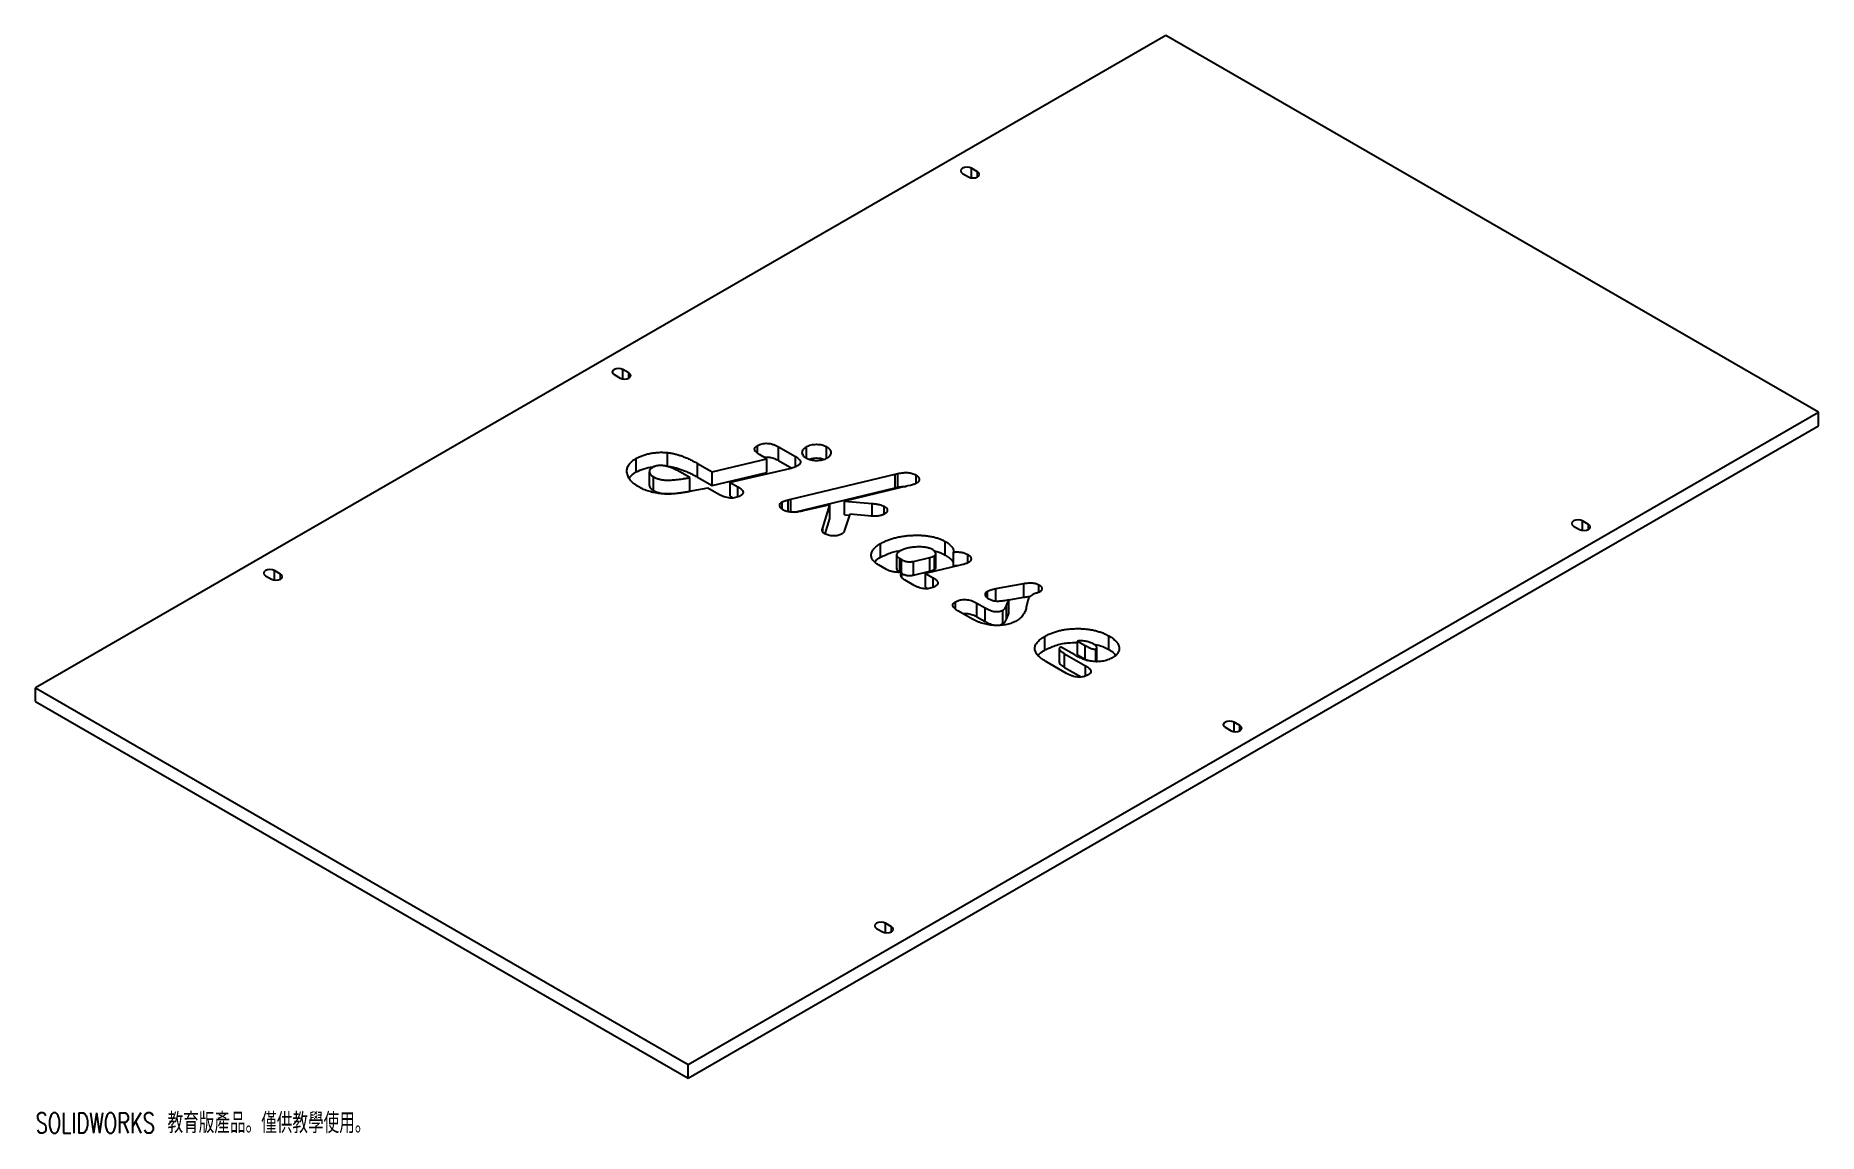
# Paper-space layout '_等角視' of a CAD drawing. Header units: millimetres. Extents: x -213 to 212, y -136 to 126.
import ezdxf

# ---------------------------------------------------------------- set-up
doc = ezdxf.new("R2010")
doc.units = ezdxf.units.MM
doc.styles.add('SLDTEXTSTYLE0', font='TXT', dxfattribs={"width": 0.7, "bigfont": 'bigfont'})

psp = doc.layouts.new('_等角視')

# ---------------------------------------------------------------- linework, layer by layer
at = {"color": 7, "linetype": 'Continuous', "lineweight": 25}
for p, q in [((56.76, 125.64), (-212.65, -29.89)), ((212.32, 35.83), (56.76, 125.64)), ((11.86, 93.18), (10.44, 94)), ((8.32, 92.78), (9.73, 91.96)), ((-74.77, 44.81), (-73.35, 43.99)), ((-71.23, 45.22), (-72.64, 46.04)), ((-57.09, -119.69), (212.32, 35.83)), ((212.32, 32.56), (212.32, 35.83)), ((-57.09, -122.96), (212.32, 32.56)), ((-62, 22.95), (-62, 26.21)), ((-40.58, 26.12), (-40.58, 27.87)), ((-38.31, 24.75), (-40.12, 25.8)), ((-35.56, 27.59), (-31.53, 25.27)), ((-35.56, 24.33), (-35.56, 27.59)), ((-28.89, 24.85), (-28.89, 27.61)), ((-24.09, 24.85), (-24.09, 27.61)), ((-69.47, 21.59), (-69.47, 24.85)), ((-66.36, 21.66), (-66.36, 18.4)), ((-62.27, 22.96), (-62, 22.95)), ((-56.74, 20.26), (-59.1, 21.62)), ((-54.91, 23.63), (-51.4, 21.61)), ((-54.91, 20.36), (-54.91, 23.63)), ((-51.4, 21.61), (-38.31, 24.75)), ((-51.4, 18.34), (-51.4, 21.61)), ((-51.4, 18.34), (-38.31, 21.48)), ((-32.95, 22.37), (-47.09, 19.11)), ((-38.31, 21.48), (-38.31, 24.75)), ((-35.56, 24.33), (-32.42, 22.51)), ((-31.53, 22.84), (-31.53, 25.27)), ((-65.38, 17.18), (-65.38, 20.45)), ((-56.02, 17.08), (-57.5, 16.8)), ((-56.74, 16.99), (-56.74, 20.26)), ((-52.42, 17.76), (-56.02, 17.08)), ((-54.91, 20.36), (-51.4, 18.34)), ((-49.79, 16.25), (-52.42, 17.76)), ((-47.09, 19.11), (-45.23, 18.04)), ((-47.09, 15.85), (-47.09, 19.11)), ((-45.23, 15.68), (-45.23, 18.04)), ((-32.66, 15.09), (-7.78, 21.06)), ((-31.78, 12.03), (-7.78, 17.79)), ((-4.76, 18.25), (-19.81, 14.64)), ((-7.78, 21.06), (-7.14, 21.21)), ((-7.78, 17.79), (-7.78, 21.06)), ((-7.78, 17.79), (-7.14, 17.94)), ((-7.14, 17.94), (-7.14, 21.21)), ((-4.1, 18.4), (-4.76, 18.25)), ((-2.78, 18.86), (-2.78, 20.85)), ((-47.09, 15.85), (-46.34, 15.42)), ((-34.69, 12.74), (-34.69, 14.45)), ((-33.3, 14.94), (-32.66, 15.09)), ((-23.35, 13.79), (-29.7, 12.29)), ((-25.01, 8.28), (-23.35, 13.79)), ((-23.35, 10.53), (-23.35, 13.79)), ((-19.81, 14.64), (-13.25, 14.08)), ((-19.81, 11.38), (-19.81, 14.64)), ((-13.25, 11.09), (-13.25, 14.08)), ((-10.36, 11.53), (-10.36, 13.41)), ((-24.47, 6.81), (-23.35, 10.53)), ((-18.55, 11.54), (-19.82, 7.74)), ((-19.81, 11.38), (-18.63, 11.28)), ((-14.23, 11.16), (-18.55, 11.54)), ((-13.57, 11.09), (-14.23, 11.16)), ((153.98, 8.69), (155.4, 7.87)), ((157.52, 9.09), (156.11, 9.91)), ((-25.09, 8), (-25.01, 8.28)), ((-25.09, 7.44), (-25.09, 8)), ((-11.22, 1.26), (-11.22, 4.53)), ((4.2, 1.74), (4.2, 5.01)), ((-7.41, 1.83), (-7.41, -1.43)), ((-6.66, 0.94), (-6.24, 0.7)), ((-6.66, -2.32), (-6.66, 0.94)), ((-6.24, -2.37), (-6.24, 0.7)), ((-3.4, 0.28), (0.48, 1.21)), ((-3.4, -2.98), (-3.4, 0.28)), ((0.48, -2.06), (0.48, 1.21)), ((1.6, -1.67), (1.6, 1.59)), ((1.92, -1.21), (1.92, 2.06)), ((6.12, -0.78), (6.12, 2.48)), ((9.56, -0.07), (9.56, 1.92)), ((-157.85, -3.15), (-156.44, -3.97)), ((-154.31, -2.74), (-155.73, -1.93)), ((-9.82, -1.66), (-11.74, -0.55)), ((-6.17, -3.52), (-6.17, -2.37)), ((-3.25, -5.46), (-5.4, -4.21)), ((-3.4, -2.98), (0.48, -2.06)), ((7.71, -0.63), (-0.54, -2.59)), ((-0.54, -2.59), (1.31, -3.66)), ((-0.54, -5.85), (-0.54, -2.59)), ((1.31, -5.86), (1.31, -3.66)), ((8.34, -0.48), (7.71, -0.63)), ((-0.54, -5.85), (0.05, -6.19)), ((14.28, -8.48), (14.28, -6.81)), ((16.28, -6.22), (22.88, -5)), ((19.33, -8.92), (22.88, -8.27)), ((22.88, -8.27), (22.88, -5)), ((26.5, -7.1), (26.5, -5.28)), ((6.64, -11.1), (6.64, -9.38)), ((10.71, -13.51), (7.19, -11.48)), ((11.73, -9.67), (13.68, -10.8)), ((11.73, -12.94), (11.73, -9.67)), ((13.68, -14.07), (13.68, -10.8)), ((17.93, -14.61), (17.93, -11.35)), ((19.33, -8.88), (18.29, -9.11)), ((18.82, -10.22), (19.33, -8.88)), ((18.82, -13.48), (18.82, -10.22)), ((18.82, -13.48), (19.33, -12.15)), ((19.33, -12.15), (19.33, -8.88)), ((23.77, -9.34), (23.5, -10.71)), ((11.73, -12.94), (13.68, -14.07)), ((27.89, -20.9), (27.89, -17.63)), ((31.37, -20.52), (31.37, -23.79)), ((35.06, -22.03), (31.69, -20.09)), ((35.7, -18.71), (37.55, -19.78)), ((35.7, -21.98), (35.7, -18.71)), ((37.55, -23.05), (37.55, -19.78)), ((40.09, -23.63), (40.09, -20.55)), ((40.3, -23.51), (40.3, -20.24)), ((43.17, -20.76), (43.17, -17.49)), ((33.08, -26.43), (28.31, -23.68)), ((32.64, -21.74), (37.64, -24.63)), ((32.64, -25.01), (32.64, -21.74)), ((32.64, -25.01), (36.57, -27.28)), ((35.7, -21.98), (37.55, -23.05)), ((37.55, -23.05), (38.1, -23.33)), ((37.64, -27.04), (37.64, -24.63)), ((-212.65, -29.89), (-57.09, -119.69)), ((-212.65, -33.16), (-212.65, -29.89)), ((-212.65, -33.16), (-57.09, -122.96)), ((74.43, -38.87), (73.02, -38.05)), ((70.9, -39.28), (72.31, -40.1)), ((-12.19, -87.24), (-10.77, -88.06)), ((-8.65, -86.83), (-10.06, -86.02)), ((-57.09, -122.96), (-57.09, -119.69))]:
    psp.add_line(p, q, dxfattribs=at)
at = {"color": 8, "linetype": 'Continuous', "lineweight": 25}
for p, q in [((10.44, 91.73), (10.44, 94)), ((11.86, 91.96), (11.86, 93.18)), ((-72.64, 43.77), (-72.64, 46.04)), ((-71.23, 43.99), (-71.23, 45.22)), ((-33.3, 12.15), (-33.3, 14.94)), ((-32.66, 12.04), (-32.66, 15.09)), ((156.11, 7.64), (156.11, 9.91)), ((157.52, 7.87), (157.52, 9.09)), ((-25.01, 7.28), (-25.01, 8.28)), ((-155.73, -4.2), (-155.73, -1.93)), ((-154.31, -3.97), (-154.31, -2.74)), ((16.28, -9.23), (16.28, -6.22)), ((73.02, -40.32), (73.02, -38.05)), ((74.43, -40.1), (74.43, -38.87)), ((-10.06, -88.29), (-10.06, -86.02)), ((-8.65, -88.06), (-8.65, -86.83))]:
    psp.add_line(p, q, dxfattribs=at)
at = {"color": 7, "linetype": 'Continuous', "lineweight": 25, "flags": 128}
for points in [[(10.44, 94), (9.95, 94.19), (9.38, 94.25), (8.81, 94.19), (8.32, 94), (7.99, 93.72), (7.88, 93.39), (7.99, 93.06), (8.32, 92.78)], [(9.73, 91.96), (10.22, 91.77), (10.79, 91.71), (11.37, 91.77), (11.86, 91.96), (12.18, 92.24), (12.29, 92.57), (12.18, 92.9), (11.86, 93.18)], [(-72.64, 46.04), (-73.13, 46.22), (-73.7, 46.29), (-74.28, 46.22), (-74.77, 46.04), (-75.09, 45.76), (-75.2, 45.42), (-75.09, 45.09), (-74.77, 44.81)], [(-73.35, 43.99), (-72.86, 43.81), (-72.29, 43.74), (-71.72, 43.81), (-71.23, 43.99), (-70.9, 44.28), (-70.79, 44.61), (-70.9, 44.94), (-71.23, 45.22)], [(156.11, 9.91), (155.62, 10.1), (155.04, 10.16), (154.47, 10.1), (153.98, 9.91), (153.66, 9.63), (153.54, 9.3), (153.66, 8.97), (153.98, 8.69)], [(155.4, 7.87), (155.88, 7.68), (156.46, 7.62), (157.03, 7.68), (157.52, 7.87), (157.84, 8.15), (157.96, 8.48), (157.84, 8.81), (157.52, 9.09)], [(-155.73, -1.93), (-156.22, -1.74), (-156.79, -1.67), (-157.36, -1.74), (-157.85, -1.93), (-158.18, -2.21), (-158.29, -2.54), (-158.18, -2.87), (-157.85, -3.15)], [(-156.44, -3.97), (-155.95, -4.16), (-155.38, -4.22), (-154.8, -4.16), (-154.31, -3.97), (-153.99, -3.69), (-153.88, -3.36), (-153.99, -3.03), (-154.31, -2.74)], [(73.02, -38.05), (72.53, -37.87), (71.96, -37.8), (71.39, -37.87), (70.9, -38.05), (70.57, -38.33), (70.46, -38.67), (70.57, -39), (70.9, -39.28)], [(72.31, -40.1), (72.8, -40.28), (73.37, -40.35), (73.95, -40.28), (74.43, -40.1), (74.76, -39.81), (74.87, -39.48), (74.76, -39.15), (74.43, -38.87)], [(-10.06, -86.02), (-10.55, -85.83), (-11.13, -85.76), (-11.7, -85.83), (-12.19, -86.02), (-12.51, -86.3), (-12.63, -86.63), (-12.51, -86.96), (-12.19, -87.24)], [(-10.77, -88.06), (-10.29, -88.25), (-9.71, -88.31), (-9.14, -88.25), (-8.65, -88.06), (-8.33, -87.78), (-8.21, -87.45), (-8.33, -87.12), (-8.65, -86.83)]]:
    psp.add_lwpolyline(points, dxfattribs=at)
at = {"color": 7, "linetype": 'Continuous', "lineweight": 25}
for points, knots in [([(-69.47, 24.85), (-69.22, 24.98), (-68.74, 25.24), (-67.9, 25.57), (-66.99, 25.84), (-66.01, 26.05), (-65, 26.2), (-63.98, 26.28), (-62.98, 26.29), (-62.33, 26.24), (-62, 26.21)], [0, 0, 0, 0, 0.122088, 0.245153, 0.370377, 0.500452, 0.63075, 0.75555, 0.87863, 1, 1, 1, 1]), ([(-62, 26.21), (-61.73, 26.18), (-61.17, 26.11), (-60.34, 25.93), (-59.48, 25.7), (-58.6, 25.41), (-57.71, 25.05), (-56.79, 24.63), (-55.84, 24.16), (-55.23, 23.81), (-54.91, 23.63)], [0, 0, 0, 0, 0.097257, 0.201241, 0.312329, 0.430955, 0.558465, 0.695743, 0.843041, 1, 1, 1, 1]), ([(-40.12, 25.8), (-40.28, 25.89), (-40.57, 26.07), (-40.91, 26.35), (-41.15, 26.62), (-41.26, 26.9), (-41.27, 27.16), (-41.16, 27.41), (-40.93, 27.66), (-40.7, 27.8), (-40.58, 27.87)], [0, 0, 0, 0, 0.162571, 0.306707, 0.431551, 0.545856, 0.653409, 0.760675, 0.873126, 1, 1, 1, 1]), ([(-40.58, 27.87), (-40.41, 27.97), (-40.07, 28.15), (-39.47, 28.33), (-38.84, 28.43), (-38.19, 28.43), (-37.51, 28.36), (-36.85, 28.18), (-36.18, 27.93), (-35.78, 27.71), (-35.56, 27.59)], [0, 0, 0, 0, 0.1254224, 0.2416454, 0.351959, 0.464816, 0.5824845, 0.7085882, 0.8463796, 1, 1, 1, 1]), ([(-28.89, 24.85), (-29.04, 24.94), (-29.34, 25.14), (-29.66, 25.47), (-29.84, 25.84), (-29.91, 26.23), (-29.84, 26.62), (-29.66, 26.99), (-29.34, 27.32), (-29.04, 27.52), (-28.89, 27.61)], [0, 0, 0, 0, 0.127804, 0.250703, 0.372885, 0.5, 0.627115, 0.749297, 0.872196, 1, 1, 1, 1]), ([(-28.89, 27.61), (-28.72, 27.7), (-28.38, 27.87), (-27.8, 28.06), (-27.16, 28.17), (-26.49, 28.2), (-25.82, 28.17), (-25.18, 28.06), (-24.59, 27.87), (-24.26, 27.7), (-24.09, 27.61)], [0, 0, 0, 0, 0.127804, 0.250703, 0.372885, 0.5, 0.627115, 0.749297, 0.872196, 1, 1, 1, 1]), ([(-24.09, 27.61), (-23.94, 27.52), (-23.64, 27.32), (-23.32, 26.99), (-23.14, 26.62), (-23.07, 26.23), (-23.14, 25.84), (-23.32, 25.47), (-23.64, 25.14), (-23.94, 24.94), (-24.09, 24.85)], [0, 0, 0, 0, 0.127804, 0.250703, 0.372885, 0.5, 0.627115, 0.749297, 0.872196, 1, 1, 1, 1]), ([(-68.86, 18.03), (-69.07, 18.16), (-69.49, 18.41), (-70.03, 18.81), (-70.5, 19.22), (-70.9, 19.65), (-71.22, 20.1), (-71.45, 20.56), (-71.61, 21.03), (-71.7, 21.51), (-71.7, 21.99), (-71.63, 22.45), (-71.47, 22.9), (-71.23, 23.33), (-70.92, 23.74), (-70.52, 24.13), (-70.03, 24.51), (-69.66, 24.74), (-69.47, 24.85)], [0, 0, 0, 0, 0.069514, 0.136253, 0.201226, 0.264435, 0.326951, 0.389595, 0.45243, 0.515853, 0.578951, 0.640045, 0.699473, 0.758258, 0.816801, 0.876416, 0.936868, 1, 1, 1, 1]), ([(-71.12, 20.1), (-70.99, 20.31), (-70.63, 20.87), (-69.91, 21.31), (-69.47, 21.59)], [0, 0, 0, 0, 0.374064, 1, 1, 1, 1]), ([(-69.47, 21.59), (-68.88, 21.87), (-67.72, 22.43), (-66.12, 22.81), (-65.21, 22.88), (-65.04, 22.9)], [0, 0, 0, 0, 0.449253, 0.898823, 1, 1, 1, 1]), ([(-65.64, 22.63), (-65.76, 22.56), (-65.99, 22.41), (-66.23, 22.15), (-66.35, 21.87), (-66.37, 21.57), (-66.28, 21.27), (-66.07, 20.98), (-65.78, 20.7), (-65.52, 20.53), (-65.38, 20.45)], [0, 0, 0, 0, 0.123259, 0.241276, 0.357306, 0.477, 0.60076, 0.725527, 0.857043, 1, 1, 1, 1]), ([(-59.1, 21.62), (-59.27, 21.72), (-59.6, 21.9), (-60.09, 22.16), (-60.58, 22.38), (-61.05, 22.58), (-61.51, 22.75), (-61.95, 22.89), (-62.38, 22.99), (-62.8, 23.07), (-63.2, 23.12), (-63.59, 23.14), (-63.97, 23.14), (-64.34, 23.09), (-64.69, 23.03), (-65.02, 22.92), (-65.35, 22.8), (-65.54, 22.69), (-65.64, 22.63)], [0, 0, 0, 0, 0.0937075, 0.1810266, 0.2622604, 0.3392748, 0.4097064, 0.4754559, 0.5374675, 0.5947172, 0.6490045, 0.6997189, 0.7489524, 0.7970634, 0.8456017, 0.8951835, 0.9461264, 1, 1, 1, 1]), ([(-62, 22.95), (-61.73, 22.91), (-61.17, 22.84), (-60.34, 22.67), (-59.48, 22.43), (-58.6, 22.14), (-57.71, 21.78), (-56.79, 21.37), (-55.84, 20.89), (-55.23, 20.54), (-54.91, 20.36)], [0, 0, 0, 0, 0.097257, 0.201241, 0.312329, 0.430955, 0.558465, 0.695743, 0.843041, 1, 1, 1, 1]), ([(-38.91, 25.1), (-38.49, 25.12), (-37.64, 25.17), (-36.49, 24.81), (-35.87, 24.49), (-35.56, 24.33)], [0, 0, 0, 0, 0.332649, 0.666169, 1, 1, 1, 1]), ([(-31.07, 23.03), (-31.19, 22.97), (-31.44, 22.84), (-31.87, 22.67), (-32.38, 22.51), (-32.75, 22.42), (-32.95, 22.37)], [0, 0, 0, 0, 0.217445, 0.453913, 0.716313, 1, 1, 1, 1]), ([(-31.53, 25.27), (-31.37, 25.17), (-31.06, 24.98), (-30.69, 24.68), (-30.45, 24.38), (-30.31, 24.09), (-30.32, 23.81), (-30.44, 23.53), (-30.7, 23.27), (-30.94, 23.11), (-31.07, 23.03)], [0, 0, 0, 0, 0.16211, 0.304092, 0.429135, 0.543747, 0.650388, 0.758483, 0.872522, 1, 1, 1, 1]), ([(-24.09, 24.85), (-24.26, 24.76), (-24.59, 24.59), (-25.18, 24.4), (-25.82, 24.29), (-26.49, 24.26), (-27.16, 24.29), (-27.8, 24.4), (-28.38, 24.59), (-28.72, 24.76), (-28.89, 24.85)], [0, 0, 0, 0, 0.127804, 0.250703, 0.372885, 0.5, 0.627115, 0.749297, 0.872196, 1, 1, 1, 1]), ([(-28.25, 24.58), (-28.06, 24.67), (-27.46, 24.93), (-26.27, 24.95), (-25.24, 24.84), (-24.83, 24.66), (-24.72, 24.61)], [0, 0, 0, 0, 0.193547, 0.586714, 0.896444, 1, 1, 1, 1]), ([(-7.14, 21.21), (-6.93, 21.26), (-6.52, 21.35), (-5.89, 21.43), (-5.29, 21.46), (-4.73, 21.44), (-4.19, 21.37), (-3.68, 21.25), (-3.2, 21.07), (-2.92, 20.92), (-2.78, 20.85)], [0, 0, 0, 0, 0.146264, 0.281099, 0.406706, 0.526791, 0.641274, 0.756892, 0.875174, 1, 1, 1, 1]), ([(-57.5, 16.8), (-57.79, 16.75), (-58.35, 16.64), (-59.19, 16.53), (-60.01, 16.44), (-60.81, 16.38), (-61.59, 16.35), (-62.36, 16.36), (-63.1, 16.38), (-63.82, 16.45), (-64.52, 16.54), (-65.2, 16.66), (-65.87, 16.81), (-66.51, 17), (-67.13, 17.21), (-67.73, 17.45), (-68.31, 17.73), (-68.67, 17.93), (-68.86, 18.03)], [0, 0, 0, 0, 0.0733705, 0.1443784, 0.2124541, 0.2782938, 0.3421226, 0.4045969, 0.4651662, 0.5246466, 0.5832857, 0.6414051, 0.6993348, 0.7577689, 0.8168753, 0.8766855, 0.9375924, 1, 1, 1, 1]), ([(-66.29, 18.4), (-66.3, 18.3), (-66.35, 18.02), (-65.99, 17.59), (-65.58, 17.32), (-65.38, 17.18)], [0, 0, 0, 0, 0.212452, 0.606171, 1, 1, 1, 1]), ([(-65.38, 20.45), (-65.16, 20.33), (-64.72, 20.1), (-63.94, 19.86), (-63.08, 19.7), (-62.32, 19.65), (-61.65, 19.65), (-61.1, 19.67), (-60.49, 19.71), (-59.84, 19.78), (-59.13, 19.86), (-58.38, 19.97), (-57.57, 20.1), (-57.02, 20.2), (-56.74, 20.26)], [0, 0, 0, 0, 0.0970985, 0.1930806, 0.2889473, 0.3904771, 0.4457427, 0.5065978, 0.5733107, 0.6460847, 0.7248488, 0.8105764, 0.902045, 1, 1, 1, 1]), ([(-65.38, 17.18), (-65.16, 17.06), (-64.72, 16.84), (-63.94, 16.6), (-63.08, 16.44), (-62.32, 16.38), (-61.65, 16.38), (-61.1, 16.4), (-60.49, 16.45), (-59.84, 16.52), (-59.13, 16.6), (-58.38, 16.71), (-57.57, 16.84), (-57.02, 16.94), (-56.74, 16.99)], [0, 0, 0, 0, 0.0970985, 0.1930806, 0.2889473, 0.3904771, 0.4457427, 0.5065978, 0.5733107, 0.6460847, 0.7248488, 0.8105764, 0.902045, 1, 1, 1, 1]), ([(-45.23, 18.04), (-45.07, 17.94), (-44.76, 17.76), (-44.4, 17.47), (-44.15, 17.18), (-44.01, 16.91), (-44.01, 16.64), (-44.1, 16.38), (-44.34, 16.13), (-44.56, 15.99), (-44.68, 15.91)], [0, 0, 0, 0, 0.165055, 0.312056, 0.438429, 0.55326, 0.66041, 0.766664, 0.876232, 1, 1, 1, 1]), ([(-7.14, 17.94), (-6.73, 18.04), (-6.08, 18.18), (-5.39, 18.16), (-5.14, 18.15)], [0, 0, 0, 0, 0.641639, 1, 1, 1, 1]), ([(-2.66, 18.91), (-2.75, 18.87), (-2.94, 18.76), (-3.28, 18.64), (-3.67, 18.51), (-3.95, 18.44), (-4.1, 18.4)], [0, 0, 0, 0, 0.215421, 0.455513, 0.713431, 1, 1, 1, 1]), ([(-2.78, 20.85), (-2.67, 20.78), (-2.45, 20.64), (-2.22, 20.4), (-2.07, 20.14), (-2.02, 19.87), (-2.04, 19.6), (-2.15, 19.34), (-2.35, 19.11), (-2.56, 18.98), (-2.66, 18.91)], [0, 0, 0, 0, 0.13161, 0.257943, 0.381164, 0.511159, 0.638984, 0.758259, 0.877853, 1, 1, 1, 1]), ([(-44.68, 15.91), (-44.85, 15.82), (-45.19, 15.64), (-45.79, 15.46), (-46.43, 15.37), (-47.1, 15.37), (-47.79, 15.46), (-48.47, 15.64), (-49.15, 15.9), (-49.57, 16.13), (-49.79, 16.25)], [0, 0, 0, 0, 0.121983, 0.2353356, 0.3449345, 0.4591951, 0.5778162, 0.7055157, 0.8441869, 1, 1, 1, 1]), ([(-34.5, 12.59), (-34.61, 12.66), (-34.82, 12.79), (-35.07, 13.03), (-35.21, 13.28), (-35.29, 13.54), (-35.27, 13.8), (-35.16, 14.04), (-34.98, 14.26), (-34.79, 14.39), (-34.69, 14.45)], [0, 0, 0, 0, 0.136149, 0.265829, 0.392433, 0.519037, 0.64426, 0.763265, 0.879511, 1, 1, 1, 1]), ([(-34.69, 14.45), (-34.6, 14.49), (-34.42, 14.59), (-34.09, 14.71), (-33.72, 14.84), (-33.44, 14.9), (-33.3, 14.94)], [0, 0, 0, 0, 0.21603, 0.457935, 0.713268, 1, 1, 1, 1]), ([(-13.25, 14.08), (-12.93, 14.04), (-12.34, 13.98), (-11.53, 13.84), (-10.86, 13.66), (-10.52, 13.49), (-10.36, 13.41)], [0, 0, 0, 0, 0.3069444, 0.5724922, 0.8013201, 1, 1, 1, 1]), ([(-10.36, 13.41), (-10.25, 13.34), (-10.04, 13.21), (-9.82, 12.98), (-9.67, 12.73), (-9.63, 12.47), (-9.66, 12.22), (-9.77, 11.97), (-9.99, 11.75), (-10.18, 11.62), (-10.28, 11.56)], [0, 0, 0, 0, 0.134649, 0.259555, 0.383051, 0.50935, 0.633866, 0.753992, 0.873208, 1, 1, 1, 1]), ([(-29.7, 12.29), (-29.94, 12.24), (-30.42, 12.14), (-31.12, 12.04), (-31.79, 11.99), (-32.41, 12), (-33.01, 12.06), (-33.55, 12.18), (-34.06, 12.35), (-34.35, 12.51), (-34.5, 12.59)], [0, 0, 0, 0, 0.153583, 0.293496, 0.423478, 0.542965, 0.658406, 0.770942, 0.882865, 1, 1, 1, 1]), ([(-10.28, 11.56), (-10.38, 11.51), (-10.58, 11.41), (-10.91, 11.28), (-11.28, 11.19), (-11.67, 11.11), (-12.1, 11.07), (-12.56, 11.05), (-13.05, 11.06), (-13.39, 11.08), (-13.57, 11.09)], [0, 0, 0, 0, 0.11302, 0.223959, 0.337997, 0.455947, 0.578812, 0.70873, 0.849718, 1, 1, 1, 1]), ([(-24.58, 6.86), (-24.69, 6.93), (-24.91, 7.08), (-25.08, 7.36), (-25.16, 7.67), (-25.12, 7.88), (-25.09, 8)], [0, 0, 0, 0, 0.232858, 0.466629, 0.71761, 1, 1, 1, 1]), ([(-20.52, 6.76), (-20.65, 6.69), (-20.91, 6.56), (-21.4, 6.43), (-21.94, 6.36), (-22.52, 6.35), (-23.11, 6.39), (-23.66, 6.49), (-24.16, 6.65), (-24.44, 6.79), (-24.58, 6.86)], [0, 0, 0, 0, 0.116073, 0.232071, 0.353539, 0.486655, 0.620706, 0.749385, 0.872923, 1, 1, 1, 1]), ([(-19.82, 7.74), (-19.86, 7.63), (-19.93, 7.42), (-20.09, 7.15), (-20.27, 6.92), (-20.44, 6.81), (-20.52, 6.76)], [0, 0, 0, 0, 0.313972, 0.580604, 0.808766, 1, 1, 1, 1]), ([(-11.74, -0.55), (-11.89, -0.46), (-12.18, -0.29), (-12.55, 0), (-12.86, 0.29), (-13.1, 0.6), (-13.29, 0.92), (-13.41, 1.24), (-13.46, 1.58), (-13.46, 1.92), (-13.39, 2.27), (-13.27, 2.61), (-13.07, 2.95), (-12.82, 3.28), (-12.51, 3.6), (-12.14, 3.92), (-11.71, 4.23), (-11.38, 4.42), (-11.22, 4.53)], [0, 0, 0, 0, 0.06493, 0.126827, 0.186993, 0.245644, 0.303664, 0.361399, 0.420633, 0.480616, 0.541512, 0.602803, 0.66433, 0.727075, 0.7916, 0.857725, 0.927236, 1, 1, 1, 1]), ([(-11.22, 4.53), (-10.95, 4.67), (-10.42, 4.96), (-9.55, 5.34), (-8.64, 5.66), (-7.67, 5.94), (-6.66, 6.15), (-5.6, 6.33), (-4.49, 6.44), (-3.35, 6.5), (-2.21, 6.51), (-1.12, 6.47), (-0.08, 6.36), (0.9, 6.21), (1.82, 5.99), (2.68, 5.72), (3.48, 5.4), (3.96, 5.14), (4.2, 5.01)], [0, 0, 0, 0, 0.0649, 0.12826, 0.191466, 0.25429, 0.317715, 0.382102, 0.448052, 0.516538, 0.584429, 0.648666, 0.710123, 0.769869, 0.827606, 0.88481, 0.942135, 1, 1, 1, 1]), ([(4.2, 5.01), (4.37, 4.91), (4.69, 4.71), (5.13, 4.4), (5.47, 4.08), (5.77, 3.76), (5.97, 3.44), (6.1, 3.12), (6.16, 2.8), (6.13, 2.59), (6.12, 2.48)], [0, 0, 0, 0, 0.148469, 0.287729, 0.419248, 0.543323, 0.66139, 0.775405, 0.88792, 1, 1, 1, 1]), ([(-12.65, 0.14), (-12.62, 0.19), (-12.34, 0.62), (-11.75, 0.96), (-11.22, 1.26)], [0, 0, 0, 0, 0.100411, 1, 1, 1, 1]), ([(-11.22, 1.26), (-10.42, 1.67), (-8.93, 2.43), (-7.04, 2.78), (-6.17, 2.94)], [0, 0, 0, 0, 0.537865, 1, 1, 1, 1]), ([(-6.58, 2.78), (-6.7, 2.7), (-6.93, 2.55), (-7.2, 2.32), (-7.37, 2.09), (-7.43, 1.85), (-7.39, 1.61), (-7.25, 1.38), (-7, 1.15), (-6.78, 1.02), (-6.66, 0.94)], [0, 0, 0, 0, 0.1479617, 0.2809313, 0.3992904, 0.5088574, 0.6192992, 0.7339822, 0.8597913, 1, 1, 1, 1]), ([(1.13, 3.09), (1.03, 3.14), (0.81, 3.26), (0.43, 3.4), (0.02, 3.52), (-0.43, 3.61), (-0.93, 3.67), (-1.46, 3.71), (-2.03, 3.72), (-2.82, 3.71), (-3.79, 3.63), (-4.86, 3.44), (-5.81, 3.17), (-6.32, 2.91), (-6.58, 2.78)], [0, 0, 0, 0, 0.052309, 0.105644, 0.159961, 0.216069, 0.276577, 0.340232, 0.408142, 0.480813, 0.623943, 0.755386, 0.878942, 1, 1, 1, 1]), ([(-6.24, 0.7), (-6.13, 0.64), (-5.92, 0.52), (-5.57, 0.38), (-5.22, 0.28), (-4.86, 0.2), (-4.5, 0.17), (-4.13, 0.17), (-3.76, 0.21), (-3.52, 0.26), (-3.4, 0.28)], [0, 0, 0, 0, 0.144708, 0.2798649, 0.4055769, 0.5237592, 0.6403336, 0.7553219, 0.8737414, 1, 1, 1, 1]), ([(0.48, 1.21), (0.71, 1.26), (1.12, 1.36), (1.46, 1.52), (1.6, 1.59)], [0, 0, 0, 0, 0.56228, 1, 1, 1, 1]), ([(1.6, 1.59), (1.67, 1.64), (1.79, 1.72), (1.91, 1.89), (1.93, 2.08), (1.9, 2.29), (1.81, 2.5), (1.65, 2.71), (1.42, 2.91), (1.23, 3.03), (1.13, 3.09)], [0, 0, 0, 0, 0.1013229, 0.204401, 0.3155455, 0.4404686, 0.5742439, 0.7104772, 0.8505196, 1, 1, 1, 1]), ([(1.51, 2.75), (1.75, 2.7), (2.77, 2.51), (3.58, 2.08), (4.2, 1.74)], [0, 0, 0, 0, 0.229412, 1, 1, 1, 1]), ([(4.2, 1.74), (4.51, 1.55), (5.15, 1.16), (5.79, 0.51), (6.12, -0.06), (6.11, -0.38), (6.11, -0.5)], [0, 0, 0, 0, 0.311905, 0.623567, 0.868452, 1, 1, 1, 1]), ([(6.12, 2.48), (6.29, 2.5), (6.62, 2.53), (7.11, 2.54), (7.57, 2.51), (8.02, 2.46), (8.44, 2.37), (8.84, 2.25), (9.21, 2.1), (9.44, 1.98), (9.56, 1.92)], [0, 0, 0, 0, 0.13787, 0.267826, 0.39149, 0.513356, 0.632002, 0.751776, 0.87289, 1, 1, 1, 1]), ([(9.56, 1.92), (9.67, 1.84), (9.89, 1.7), (10.14, 1.46), (10.28, 1.2), (10.35, 0.94), (10.33, 0.67), (10.21, 0.42), (10.01, 0.19), (9.81, 0.06), (9.71, 0)], [0, 0, 0, 0, 0.135644, 0.2653888, 0.3888357, 0.5152415, 0.639201, 0.7577356, 0.8757339, 1, 1, 1, 1]), ([(-6.17, -2.37), (-6.55, -2.36), (-7.28, -2.34), (-8.29, -2.2), (-9.16, -1.99), (-9.61, -1.77), (-9.82, -1.66)], [0, 0, 0, 0, 0.293089, 0.552243, 0.783735, 1, 1, 1, 1]), ([(-7.37, -1.44), (-7.38, -1.47), (-7.46, -1.64), (-7.18, -1.98), (-6.83, -2.21), (-6.66, -2.32)], [0, 0, 0, 0, 0.086687, 0.542333, 1, 1, 1, 1]), ([(-5.4, -4.21), (-5.52, -4.14), (-5.73, -4.01), (-6, -3.79), (-6.2, -3.57), (-6.33, -3.34), (-6.39, -3.1), (-6.39, -2.86), (-6.32, -2.62), (-6.22, -2.46), (-6.17, -2.37)], [0, 0, 0, 0, 0.1419503, 0.2714272, 0.3949916, 0.5154146, 0.6312222, 0.7486117, 0.8705232, 1, 1, 1, 1]), ([(-6.24, -2.57), (-6.13, -2.63), (-5.92, -2.74), (-5.57, -2.89), (-5.22, -2.99), (-4.86, -3.06), (-4.5, -3.1), (-4.13, -3.1), (-3.76, -3.06), (-3.52, -3.01), (-3.4, -2.98)], [0, 0, 0, 0, 0.144708, 0.2798649, 0.4055769, 0.5237592, 0.6403336, 0.7553219, 0.8737414, 1, 1, 1, 1]), ([(0.48, -2.06), (0.71, -2), (1.12, -1.91), (1.46, -1.74), (1.6, -1.67)], [0, 0, 0, 0, 0.56228, 1, 1, 1, 1]), ([(1.31, -3.66), (1.46, -3.75), (1.75, -3.93), (2.09, -4.2), (2.31, -4.47), (2.44, -4.74), (2.44, -5), (2.32, -5.25), (2.1, -5.49), (1.87, -5.63), (1.75, -5.7)], [0, 0, 0, 0, 0.161777, 0.304562, 0.432041, 0.544948, 0.651814, 0.758468, 0.872769, 1, 1, 1, 1]), ([(1.6, -1.67), (1.77, -1.54), (1.96, -1.39), (1.92, -1.22), (1.91, -1.21)], [0, 0, 0, 0, 0.907588, 1, 1, 1, 1]), ([(6.12, -0.78), (6.47, -0.74), (6.84, -0.7), (7.21, -0.74), (7.23, -0.74)], [0, 0, 0, 0, 0.935252, 1, 1, 1, 1]), ([(9.71, 0), (9.62, -0.05), (9.45, -0.14), (9.13, -0.26), (8.76, -0.38), (8.48, -0.45), (8.34, -0.48)], [0, 0, 0, 0, 0.211809, 0.4493446, 0.7113049, 1, 1, 1, 1]), ([(1.75, -5.7), (1.58, -5.8), (1.23, -5.98), (0.63, -6.16), (0, -6.26), (-0.66, -6.27), (-1.33, -6.19), (-1.99, -6.03), (-2.64, -5.78), (-3.04, -5.57), (-3.25, -5.46)], [0, 0, 0, 0, 0.127508, 0.244515, 0.357277, 0.471798, 0.59026, 0.714211, 0.850239, 1, 1, 1, 1]), ([(14.6, -8.74), (14.49, -8.67), (14.27, -8.54), (14.02, -8.29), (13.86, -8.03), (13.77, -7.75), (13.76, -7.47), (13.84, -7.22), (14.01, -6.99), (14.19, -6.87), (14.28, -6.81)], [0, 0, 0, 0, 0.132162, 0.262212, 0.392822, 0.527264, 0.658152, 0.776182, 0.888522, 1, 1, 1, 1]), ([(14.28, -6.81), (14.39, -6.75), (14.63, -6.63), (15.09, -6.49), (15.64, -6.34), (16.05, -6.27), (16.28, -6.22)], [0, 0, 0, 0, 0.1921, 0.422447, 0.69022, 1, 1, 1, 1]), ([(22.88, -5), (23.07, -4.97), (23.44, -4.91), (23.99, -4.86), (24.5, -4.84), (24.98, -4.85), (25.42, -4.91), (25.82, -5), (26.19, -5.12), (26.4, -5.23), (26.5, -5.28)], [0, 0, 0, 0, 0.156861, 0.298757, 0.431175, 0.554463, 0.66987, 0.779853, 0.889652, 1, 1, 1, 1]), ([(22.88, -8.27), (23.23, -8.21), (23.72, -8.12), (24.24, -8.13), (24.4, -8.13)], [0, 0, 0, 0, 0.696738, 1, 1, 1, 1]), ([(25.05, -7.61), (24.88, -7.71), (24.54, -7.94), (24.18, -8.35), (23.9, -8.82), (23.81, -9.17), (23.77, -9.34)], [0, 0, 0, 0, 0.22587, 0.4605478, 0.7183659, 1, 1, 1, 1]), ([(25.83, -7.3), (25.68, -7.35), (25.4, -7.43), (25.16, -7.55), (25.05, -7.61)], [0, 0, 0, 0, 0.5415597, 1, 1, 1, 1]), ([(26.67, -7.04), (26.64, -7.05), (26.55, -7.1), (26.37, -7.15), (26.13, -7.23), (25.94, -7.28), (25.83, -7.3)], [0, 0, 0, 0, 0.140576, 0.352943, 0.639153, 1, 1, 1, 1]), ([(26.5, -5.28), (26.61, -5.35), (26.81, -5.47), (27.03, -5.7), (27.16, -5.93), (27.22, -6.18), (27.22, -6.43), (27.11, -6.65), (26.94, -6.87), (26.76, -6.98), (26.67, -7.04)], [0, 0, 0, 0, 0.134522, 0.262623, 0.389138, 0.517803, 0.645269, 0.764585, 0.879895, 1, 1, 1, 1]), ([(7.19, -11.48), (7.03, -11.38), (6.73, -11.2), (6.36, -10.91), (6.12, -10.63), (5.99, -10.36), (5.97, -10.09), (6.07, -9.83), (6.31, -9.59), (6.53, -9.45), (6.64, -9.38)], [0, 0, 0, 0, 0.165442, 0.310681, 0.439182, 0.55399, 0.660153, 0.765416, 0.876358, 1, 1, 1, 1]), ([(6.64, -9.38), (6.82, -9.28), (7.16, -9.1), (7.77, -8.92), (8.41, -8.82), (9.08, -8.82), (9.76, -8.91), (10.44, -9.08), (11.11, -9.34), (11.52, -9.56), (11.73, -9.67)], [0, 0, 0, 0, 0.125172, 0.240392, 0.351714, 0.464952, 0.584306, 0.710974, 0.848104, 1, 1, 1, 1]), ([(8.36, -12.16), (8.78, -12.14), (9.63, -12.1), (10.79, -12.45), (11.42, -12.78), (11.73, -12.94)], [0, 0, 0, 0, 0.328752, 0.663957, 1, 1, 1, 1]), ([(13.68, -10.8), (13.89, -10.92), (14.28, -11.13), (14.89, -11.39), (15.47, -11.58), (16.02, -11.69), (16.55, -11.73), (17.06, -11.68), (17.53, -11.55), (17.8, -11.42), (17.93, -11.35)], [0, 0, 0, 0, 0.17532, 0.329243, 0.462374, 0.579244, 0.684413, 0.78523, 0.887417, 1, 1, 1, 1]), ([(18.29, -9.11), (18.1, -9.14), (17.75, -9.2), (17.21, -9.25), (16.7, -9.27), (16.22, -9.24), (15.77, -9.18), (15.34, -9.08), (14.95, -8.93), (14.72, -8.81), (14.6, -8.74)], [0, 0, 0, 0, 0.146765, 0.282234, 0.409648, 0.529882, 0.646619, 0.761768, 0.878505, 1, 1, 1, 1]), ([(17.93, -11.35), (18.03, -11.28), (18.24, -11.14), (18.48, -10.88), (18.68, -10.57), (18.77, -10.34), (18.82, -10.22)], [0, 0, 0, 0, 0.205686, 0.4388, 0.701717, 1, 1, 1, 1]), ([(23.5, -10.71), (23.46, -10.88), (23.38, -11.21), (23.21, -11.69), (23, -12.13), (22.73, -12.55), (22.42, -12.93), (22.06, -13.28), (21.66, -13.6), (21.35, -13.79), (21.2, -13.89)], [0, 0, 0, 0, 0.146211, 0.283856, 0.41605, 0.541383, 0.661234, 0.777655, 0.889435, 1, 1, 1, 1]), ([(21.2, -13.89), (21.02, -13.98), (20.68, -14.17), (20.1, -14.42), (19.5, -14.62), (18.88, -14.78), (18.22, -14.9), (17.53, -14.97), (16.82, -15.01), (16.09, -15), (15.35, -14.95), (14.63, -14.86), (13.92, -14.74), (13.24, -14.57), (12.57, -14.37), (11.93, -14.12), (11.29, -13.84), (10.9, -13.62), (10.71, -13.51)], [0, 0, 0, 0, 0.062078, 0.122354, 0.180908, 0.23904, 0.29747, 0.356409, 0.417069, 0.480074, 0.54344, 0.606557, 0.669305, 0.732241, 0.796417, 0.862177, 0.929526, 1, 1, 1, 1]), ([(13.68, -14.07), (13.98, -14.23), (14.58, -14.55), (15.41, -14.86), (15.95, -14.93), (16.09, -14.95)], [0, 0, 0, 0, 0.424971, 0.849324, 1, 1, 1, 1]), ([(16.77, -14.96), (16.81, -14.96), (17.05, -14.96), (17.47, -14.84), (17.78, -14.69), (17.93, -14.61)], [0, 0, 0, 0, 0.080714, 0.540216, 1, 1, 1, 1]), ([(17.93, -14.61), (18.03, -14.55), (18.24, -14.41), (18.48, -14.14), (18.68, -13.83), (18.77, -13.6), (18.82, -13.48)], [0, 0, 0, 0, 0.205686, 0.4388, 0.701717, 1, 1, 1, 1]), ([(27.89, -17.63), (28.16, -17.48), (28.68, -17.19), (29.54, -16.82), (30.45, -16.5), (31.39, -16.23), (32.38, -16.03), (33.4, -15.88), (34.48, -15.79), (35.58, -15.75), (36.67, -15.76), (37.74, -15.84), (38.76, -15.97), (39.74, -16.16), (40.67, -16.41), (41.56, -16.71), (42.41, -17.07), (42.92, -17.35), (43.17, -17.49)], [0, 0, 0, 0, 0.065025, 0.128095, 0.190208, 0.251836, 0.313494, 0.375481, 0.439192, 0.504689, 0.570079, 0.633297, 0.69452, 0.755043, 0.81538, 0.875573, 0.937055, 1, 1, 1, 1]), ([(28.31, -23.68), (28.1, -23.55), (27.69, -23.3), (27.14, -22.92), (26.67, -22.53), (26.28, -22.14), (25.97, -21.76), (25.74, -21.37), (25.59, -20.98), (25.52, -20.6), (25.54, -20.21), (25.62, -19.83), (25.81, -19.45), (26.06, -19.08), (26.4, -18.7), (26.81, -18.34), (27.31, -17.97), (27.69, -17.75), (27.89, -17.63)], [0, 0, 0, 0, 0.076694, 0.148395, 0.216645, 0.280725, 0.342289, 0.401363, 0.458122, 0.514299, 0.56977, 0.625318, 0.681564, 0.739403, 0.799452, 0.862712, 0.929199, 1, 1, 1, 1]), ([(26.34, -22.1), (26.47, -21.95), (26.86, -21.5), (27.48, -21.14), (27.89, -20.9)], [0, 0, 0, 0, 0.328684, 1, 1, 1, 1]), ([(27.89, -20.9), (28.69, -20.5), (30.3, -19.71), (33.08, -19.1), (34.91, -19.08), (35.7, -19.07)], [0, 0, 0, 0, 0.364936, 0.729644, 1, 1, 1, 1]), ([(31.69, -20.09), (31.62, -20.14), (31.48, -20.23), (31.37, -20.4), (31.36, -20.59), (31.45, -20.79), (31.61, -21.01), (31.87, -21.24), (32.22, -21.49), (32.49, -21.66), (32.64, -21.74)], [0, 0, 0, 0, 0.095546, 0.185946, 0.279809, 0.384892, 0.504874, 0.647321, 0.810479, 1, 1, 1, 1]), ([(39.54, -19.45), (39.41, -19.38), (39.14, -19.24), (38.7, -19.05), (38.25, -18.9), (37.77, -18.79), (37.28, -18.71), (36.76, -18.68), (36.23, -18.67), (35.88, -18.7), (35.7, -18.71)], [0, 0, 0, 0, 0.132384, 0.259501, 0.382952, 0.502939, 0.624376, 0.744888, 0.870352, 1, 1, 1, 1]), ([(37.55, -19.78), (37.71, -19.87), (38, -20.04), (38.43, -20.25), (38.81, -20.42), (39.15, -20.54), (39.45, -20.62), (39.71, -20.65), (39.93, -20.63), (40.04, -20.58), (40.09, -20.55)], [0, 0, 0, 0, 0.2131368, 0.3969527, 0.5541174, 0.6813805, 0.7851978, 0.8691031, 0.9351933, 1, 1, 1, 1]), ([(39.43, -19.4), (40.05, -19.54), (41.44, -19.85), (42.55, -20.43), (43.17, -20.76)], [0, 0, 0, 0, 0.442018, 1, 1, 1, 1]), ([(40.09, -20.55), (40.13, -20.52), (40.22, -20.45), (40.3, -20.33), (40.31, -20.2), (40.27, -20.06), (40.17, -19.92), (40.02, -19.77), (39.8, -19.61), (39.63, -19.51), (39.54, -19.45)], [0, 0, 0, 0, 0.104818, 0.204206, 0.304476, 0.410767, 0.530408, 0.667075, 0.822812, 1, 1, 1, 1]), ([(43.17, -17.49), (43.35, -17.6), (43.7, -17.81), (44.17, -18.14), (44.57, -18.47), (44.91, -18.81), (45.19, -19.15), (45.4, -19.5), (45.56, -19.86), (45.64, -20.21), (45.67, -20.56), (45.63, -20.9), (45.53, -21.24), (45.35, -21.56), (45.13, -21.86), (44.82, -22.16), (44.46, -22.45), (44.17, -22.62), (44.02, -22.71)], [0, 0, 0, 0, 0.0754866, 0.1477941, 0.2167517, 0.2825532, 0.3467072, 0.4095487, 0.4710303, 0.5317948, 0.59157, 0.6494481, 0.7066561, 0.7629995, 0.8195465, 0.8774577, 0.937652, 1, 1, 1, 1]), ([(43.17, -20.76), (43.62, -21.02), (44.27, -21.41), (44.68, -21.9), (44.81, -22.05)], [0, 0, 0, 0, 0.683434, 1, 1, 1, 1]), ([(31.37, -23.79), (31.37, -23.79), (31.32, -23.95), (31.72, -24.43), (32.27, -24.78), (32.64, -25.01)], [0, 0, 0, 0, 0.00253, 0.33406, 1, 1, 1, 1]), ([(38.83, -23.51), (38.68, -23.48), (38.39, -23.43), (37.96, -23.31), (37.5, -23.18), (37.04, -23), (36.56, -22.81), (36.07, -22.58), (35.56, -22.32), (35.23, -22.13), (35.06, -22.03)], [0, 0, 0, 0, 0.096971, 0.200636, 0.311541, 0.431292, 0.559206, 0.696757, 0.843127, 1, 1, 1, 1]), ([(37.64, -24.63), (37.81, -24.73), (38.12, -24.92), (38.49, -25.22), (38.75, -25.51), (38.9, -25.79), (38.91, -26.06), (38.81, -26.32), (38.58, -26.57), (38.36, -26.71), (38.24, -26.79)], [0, 0, 0, 0, 0.166244, 0.313, 0.442456, 0.557263, 0.664235, 0.76914, 0.877803, 1, 1, 1, 1]), ([(44.02, -22.71), (43.84, -22.81), (43.48, -23), (42.88, -23.24), (42.26, -23.43), (41.62, -23.56), (40.95, -23.63), (40.26, -23.65), (39.54, -23.61), (39.07, -23.54), (38.83, -23.51)], [0, 0, 0, 0, 0.133647, 0.261587, 0.383451, 0.50114, 0.620476, 0.742282, 0.867146, 1, 1, 1, 1]), ([(38.24, -26.79), (38.06, -26.88), (37.72, -27.06), (37.11, -27.24), (36.47, -27.33), (35.8, -27.33), (35.11, -27.23), (34.42, -27.05), (33.73, -26.78), (33.31, -26.55), (33.08, -26.43)], [0, 0, 0, 0, 0.122117, 0.234846, 0.344517, 0.45778, 0.576756, 0.70334, 0.844346, 1, 1, 1, 1])]:
    psp.add_open_spline(points, degree=3, knots=knots, dxfattribs=at)

# ---------------------------------------------------------------- texts
at = {"color": 7, "linetype": 'Continuous', "insert": (-212.65, -131.23), "char_height": 4.8336, "attachment_point": 1, "style": 'SLDTEXTSTYLE0'}
psp.add_mtext('SOLIDWORKS 教育版產品。僅供教學使用。', dxfattribs=at)

doc.saveas('drawing.dxf')
